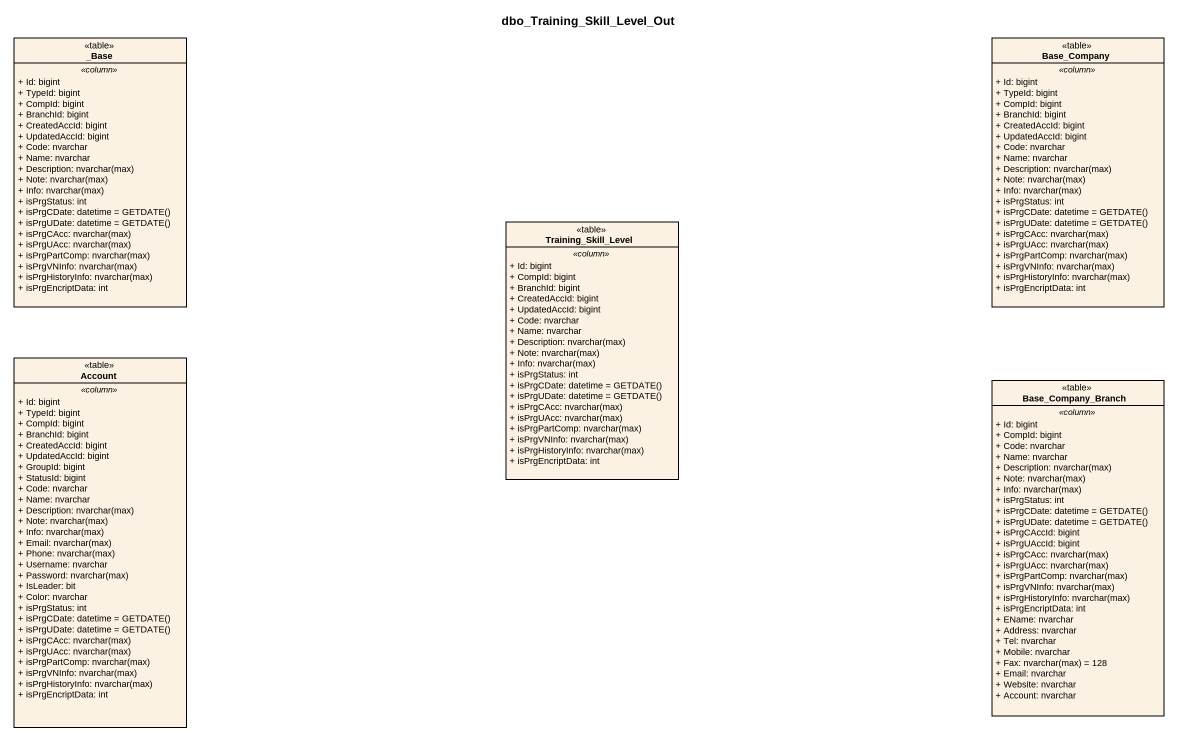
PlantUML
@startuml
title dbo_Training_Skill_Level_Out
hide circle
hide empty members
skinparam classAttributeIconSize 0
class "_Base" as Base <<table>> {
  .. <<column>> ..
  + Id: bigint
  + TypeId: bigint
  + CompId: bigint
  + BranchId: bigint
  + CreatedAccId: bigint
  + UpdatedAccId: bigint
  + Code: nvarchar
  + Name: nvarchar
  {field} + Description: nvarchar(max)
  {field} + Note: nvarchar(max)
  {field} + Info: nvarchar(max)
  + isPrgStatus: int
  {field} + isPrgCDate: datetime = GETDATE()
  {field} + isPrgUDate: datetime = GETDATE()
  {field} + isPrgCAcc: nvarchar(max)
  {field} + isPrgUAcc: nvarchar(max)
  {field} + isPrgPartComp: nvarchar(max)
  {field} + isPrgVNInfo: nvarchar(max)
  {field} + isPrgHistoryInfo: nvarchar(max)
  + isPrgEncriptData: int
}
class Base_Company <<table>> {
  .. <<column>> ..
  + Id: bigint
  + TypeId: bigint
  + CompId: bigint
  + BranchId: bigint
  + CreatedAccId: bigint
  + UpdatedAccId: bigint
  + Code: nvarchar
  + Name: nvarchar
  {field} + Description: nvarchar(max)
  {field} + Note: nvarchar(max)
  {field} + Info: nvarchar(max)
  + isPrgStatus: int
  {field} + isPrgCDate: datetime = GETDATE()
  {field} + isPrgUDate: datetime = GETDATE()
  {field} + isPrgCAcc: nvarchar(max)
  {field} + isPrgUAcc: nvarchar(max)
  {field} + isPrgPartComp: nvarchar(max)
  {field} + isPrgVNInfo: nvarchar(max)
  {field} + isPrgHistoryInfo: nvarchar(max)
  + isPrgEncriptData: int
}
class Training_Skill_Level <<table>> {
  .. <<column>> ..
  + Id: bigint
  + CompId: bigint
  + BranchId: bigint
  + CreatedAccId: bigint
  + UpdatedAccId: bigint
  + Code: nvarchar
  + Name: nvarchar
  {field} + Description: nvarchar(max)
  {field} + Note: nvarchar(max)
  {field} + Info: nvarchar(max)
  + isPrgStatus: int
  {field} + isPrgCDate: datetime = GETDATE()
  {field} + isPrgUDate: datetime = GETDATE()
  {field} + isPrgCAcc: nvarchar(max)
  {field} + isPrgUAcc: nvarchar(max)
  {field} + isPrgPartComp: nvarchar(max)
  {field} + isPrgVNInfo: nvarchar(max)
  {field} + isPrgHistoryInfo: nvarchar(max)
  + isPrgEncriptData: int
}
class Account <<table>> {
  .. <<column>> ..
  + Id: bigint
  + TypeId: bigint
  + CompId: bigint
  + BranchId: bigint
  + CreatedAccId: bigint
  + UpdatedAccId: bigint
  + GroupId: bigint
  + StatusId: bigint
  + Code: nvarchar
  + Name: nvarchar
  {field} + Description: nvarchar(max)
  {field} + Note: nvarchar(max)
  {field} + Info: nvarchar(max)
  {field} + Email: nvarchar(max)
  {field} + Phone: nvarchar(max)
  + Username: nvarchar
  {field} + Password: nvarchar(max)
  + IsLeader: bit
  + Color: nvarchar
  + isPrgStatus: int
  {field} + isPrgCDate: datetime = GETDATE()
  {field} + isPrgUDate: datetime = GETDATE()
  {field} + isPrgCAcc: nvarchar(max)
  {field} + isPrgUAcc: nvarchar(max)
  {field} + isPrgPartComp: nvarchar(max)
  {field} + isPrgVNInfo: nvarchar(max)
  {field} + isPrgHistoryInfo: nvarchar(max)
  + isPrgEncriptData: int
}
class Base_Company_Branch <<table>> {
  .. <<column>> ..
  + Id: bigint
  + CompId: bigint
  + Code: nvarchar
  + Name: nvarchar
  {field} + Description: nvarchar(max)
  {field} + Note: nvarchar(max)
  {field} + Info: nvarchar(max)
  + isPrgStatus: int
  {field} + isPrgCDate: datetime = GETDATE()
  {field} + isPrgUDate: datetime = GETDATE()
  + isPrgCAccId: bigint
  + isPrgUAccId: bigint
  {field} + isPrgCAcc: nvarchar(max)
  {field} + isPrgUAcc: nvarchar(max)
  {field} + isPrgPartComp: nvarchar(max)
  {field} + isPrgVNInfo: nvarchar(max)
  {field} + isPrgHistoryInfo: nvarchar(max)
  + isPrgEncriptData: int
  + EName: nvarchar
  + Address: nvarchar
  + Tel: nvarchar
  + Mobile: nvarchar
  {field} + Fax: nvarchar(max) = 128
  + Email: nvarchar
  + Website: nvarchar
  + Account: nvarchar
}
@enduml
